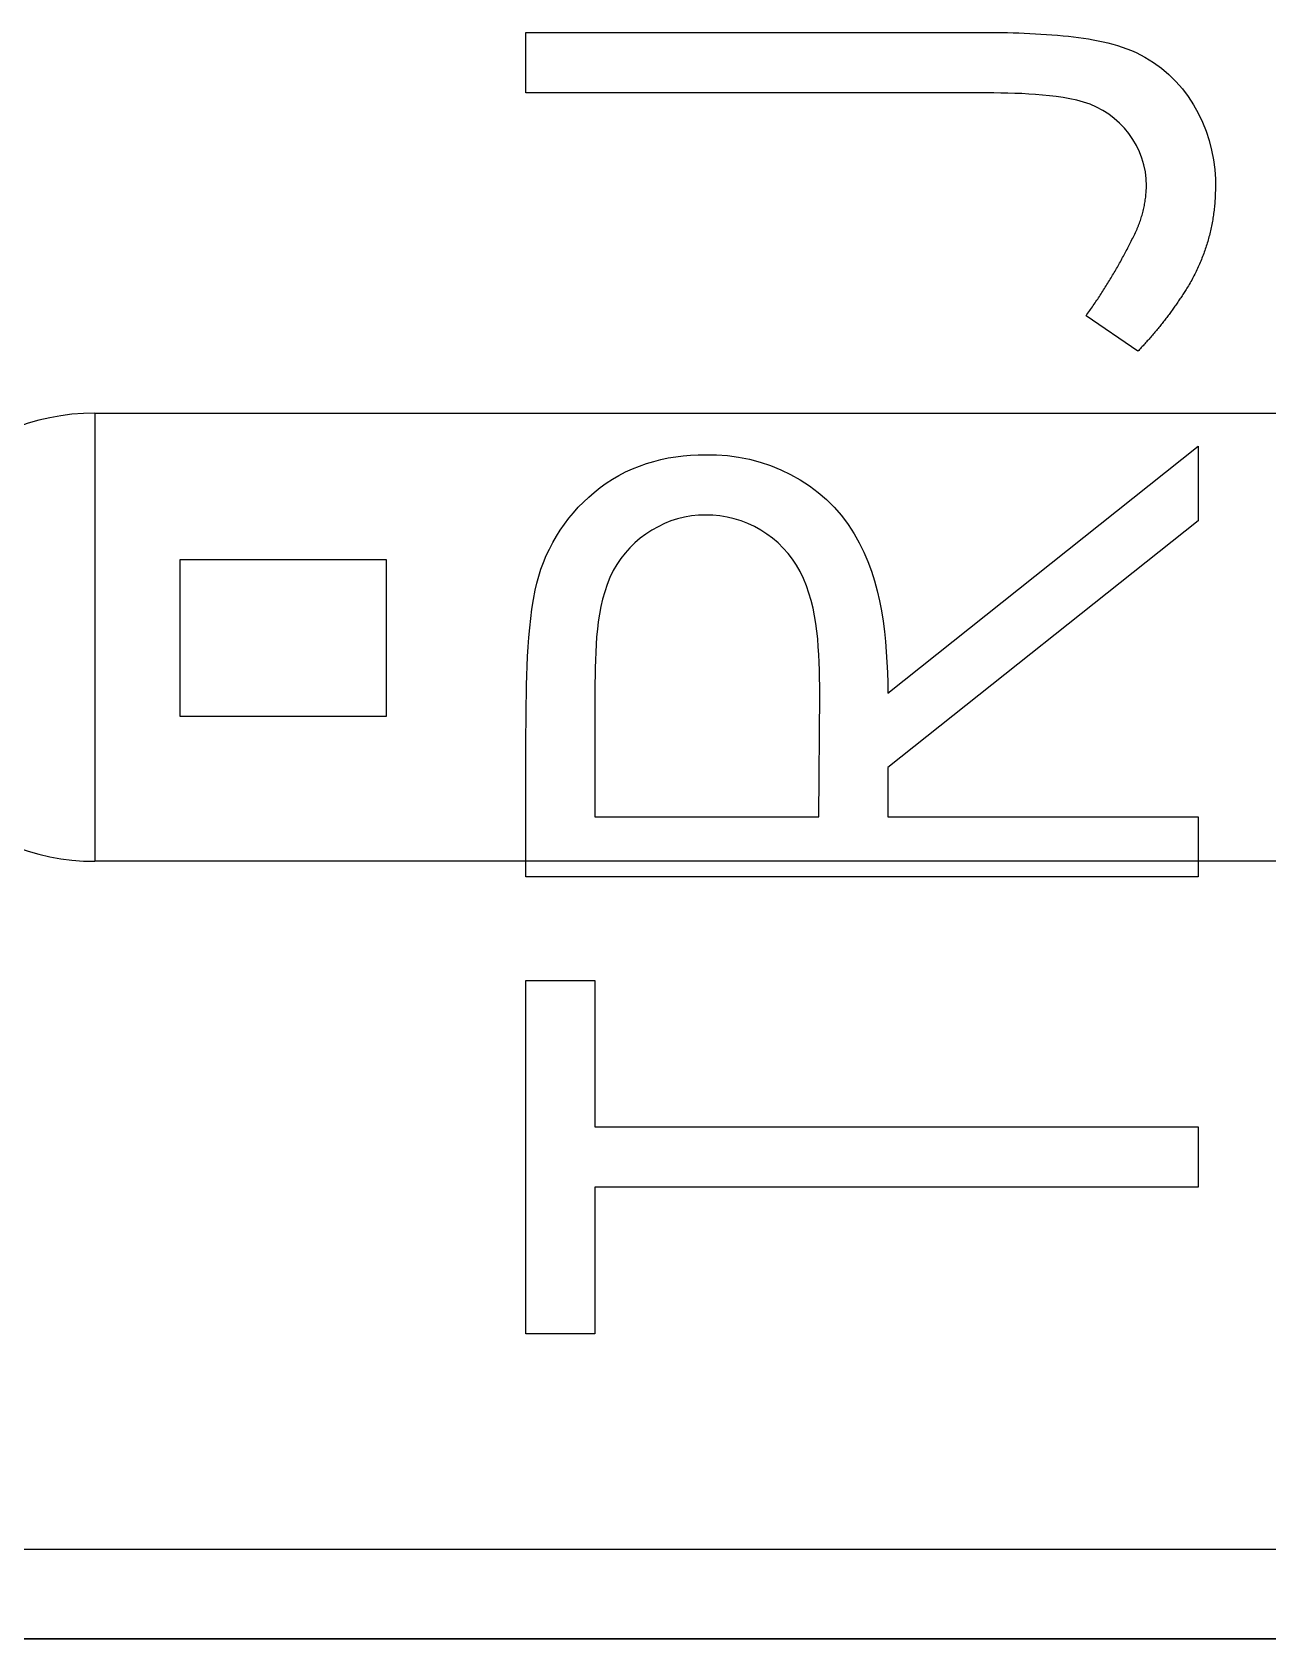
# Model space of a CAD drawing. Header units: millimetres. Extents: x -26.5 to 28.9, y -30 to 30.
# Drawn here: x 12.16 to 14.917, y 7.8 to 11.385 of the extents above; entities that cross this region are included whole.
import ezdxf

# ---------------------------------------------------------------- set-up
doc = ezdxf.new("R2010")
doc.units = ezdxf.units.MM
doc.layers.add('Feature', color=7, linetype='CONTINUOUS')

msp = doc.modelspace()

# ---------------------------------------------------------------- linework, layer by layer
at = {"layer": 'Feature'}
for p, q in [((13.2615, 11.25, 15.1), (13.2615, 11.3846, 15.1)), ((13.2615, 11.3846, 15.1), (14.2745, 11.3846, 15.1)), ((13.2615, 11.25, 15.1), (13.2615, 11.3846, 15.1)), ((13.2615, 11.25, 15.09), (13.2615, 11.3846, 15.09)), ((13.2615, 11.3846, 15.09), (13.2615, 11.3846, 15.1)), ((13.2615, 11.3846, 15.1), (14.2745, 11.3846, 15.1)), ((13.2615, 11.3846, 15.09), (13.2615, 11.3846, 15.1)), ((13.2615, 11.3846, 15.09), (14.2745, 11.3846, 15.09)), ((13.2615, 11.3846, 15.09), (14.2745, 11.3846, 15.09)), ((13.2615, 11.25, 15.09), (13.2615, 11.3846, 15.09)), ((14.2745, 11.3846, 15.09), (14.2745, 11.3846, 15.1)), ((14.2745, 11.3846, 15.09), (14.2745, 11.3846, 15.1)), ((14.2594, 11.25, 15.1), (13.2615, 11.25, 15.1)), ((14.2594, 11.25, 15.1), (13.2615, 11.25, 15.1)), ((14.2594, 11.25, 15.09), (13.2615, 11.25, 15.09)), ((13.2615, 11.25, 15.09), (13.2615, 11.25, 15.1)), ((13.2615, 11.25, 15.09), (13.2615, 11.25, 15.1)), ((14.2594, 11.25, 15.09), (13.2615, 11.25, 15.09)), ((14.2594, 11.25, 15.09), (14.2594, 11.25, 15.1)), ((14.2594, 11.25, 15.09), (14.2594, 11.25, 15.1)), ((14.6462, 11.0424, 15.09), (14.6462, 11.0424, 15.1)), ((14.6462, 11.0424, 15.09), (14.6462, 11.0424, 15.1)), ((14.8, 11.0349, 15.09), (14.8, 11.0349, 15.1)), ((14.8, 11.0349, 15.09), (14.8, 11.0349, 15.1)), ((14.6245, 10.9441, 15.09), (14.6245, 10.9441, 15.1)), ((14.6245, 10.9441, 15.09), (14.6245, 10.9441, 15.1)), ((14.6269, 10.6731, 15.1), (14.5115, 10.7524, 15.1)), ((14.6269, 10.6731, 15.1), (14.5115, 10.7524, 15.1)), ((14.6269, 10.6731, 15.09), (14.5115, 10.7524, 15.09)), ((14.5115, 10.7524, 15.09), (14.5115, 10.7524, 15.1)), ((14.5115, 10.7524, 15.09), (14.5115, 10.7524, 15.1)), ((14.6269, 10.6731, 15.09), (14.5115, 10.7524, 15.09)), ((14.6269, 10.6731, 15.09), (14.6269, 10.6731, 15.1)), ((14.6269, 10.6731, 15.09), (14.6269, 10.6731, 15.1)), ((12.3, 10.535, 1.95), (20.3, 10.535, 1.95)), ((12.3, 10.535, 1.95), (12.3, 9.535, 1.95)), ((12.3, 10.535, 1.95), (20.3, 10.535, 1.95)), ((12.3, 10.535, 1.95), (12.3, 9.535, 1.95)), ((13.6627, 10.4423, 15.09), (13.6627, 10.4423, 15.1)), ((13.6627, 10.4423, 15.09), (13.6627, 10.4423, 15.1)), ((14.0692, 9.91046, 15.1), (14.7615, 10.4615, 15.1)), ((14.0692, 9.91046, 15.1), (14.7615, 10.4615, 15.1)), ((14.0692, 9.91046, 15.09), (14.7615, 10.4615, 15.09)), ((14.0692, 9.91046, 15.09), (14.7615, 10.4615, 15.09)), ((14.7615, 10.4615, 15.1), (14.7615, 10.2951, 15.1)), ((14.7615, 10.4615, 15.09), (14.7615, 10.4615, 15.1)), ((14.7615, 10.4615, 15.1), (14.7615, 10.2951, 15.1)), ((14.7615, 10.4615, 15.09), (14.7615, 10.4615, 15.1)), ((14.7615, 10.4615, 15.09), (14.7615, 10.2951, 15.09)), ((14.7615, 10.4615, 15.09), (14.7615, 10.2951, 15.09)), ((13.6624, 10.3077, 15.09), (13.6624, 10.3077, 15.1)), ((13.6624, 10.3077, 15.09), (13.6624, 10.3077, 15.1)), ((14.7615, 10.2951, 15.1), (14.0692, 9.74399, 15.1)), ((14.7615, 10.2951, 15.1), (14.0692, 9.74399, 15.1)), ((14.7615, 10.2951, 15.09), (14.0692, 9.74399, 15.09)), ((14.7615, 10.2951, 15.09), (14.0692, 9.74399, 15.09)), ((14.7615, 10.2951, 15.09), (14.7615, 10.2951, 15.1)), ((14.7615, 10.2951, 15.09), (14.7615, 10.2951, 15.1)), ((12.49, 10.2085, 1.95), (12.95, 10.2085, 1.95)), ((12.49, 10.2085, -0.45), (12.95, 10.2085, -0.45)), ((12.49, 10.2085, -0.45), (12.49, 10.2085, 1.95)), ((12.49, 9.85847, 1.95), (12.49, 10.2085, 1.95)), ((12.49, 10.2085, -0.45), (12.49, 10.2085, 1.95)), ((12.49, 9.85847, -0.45), (12.49, 10.2085, -0.45)), ((12.49, 10.2085, -0.45), (12.95, 10.2085, -0.45)), ((12.49, 9.85847, -0.45), (12.49, 10.2085, -0.45)), ((12.49, 10.2085, 1.95), (12.95, 10.2085, 1.95)), ((12.49, 9.85847, 1.95), (12.49, 10.2085, 1.95)), ((12.95, 10.2085, -0.45), (12.95, 10.2085, 1.95)), ((12.95, 10.2085, 1.95), (12.95, 9.85847, 1.95)), ((12.95, 10.2085, -0.45), (12.95, 9.85847, -0.45)), ((12.95, 10.2085, -0.45), (12.95, 10.2085, 1.95)), ((12.95, 10.2085, -0.45), (12.95, 9.85847, -0.45)), ((12.95, 10.2085, 1.95), (12.95, 9.85847, 1.95)), ((13.282, 10.14, 15.09), (13.282, 10.14, 15.1)), ((13.282, 10.14, 15.09), (13.282, 10.14, 15.1)), ((13.4154, 9.91587, 15.09), (13.4154, 9.63462, 15.09)), ((13.4154, 9.91587, 15.1), (13.4154, 9.63462, 15.1)), ((13.4154, 9.91587, 15.09), (13.4154, 9.91587, 15.1)), ((13.4154, 9.91587, 15.09), (13.4154, 9.63462, 15.09)), ((13.4154, 9.91587, 15.09), (13.4154, 9.91587, 15.1)), ((13.4154, 9.91587, 15.1), (13.4154, 9.63462, 15.1)), ((13.9154, 9.63462, 15.09), (13.9175, 9.90925, 15.09)), ((13.9154, 9.63462, 15.1), (13.9175, 9.90925, 15.1)), ((13.9154, 9.63462, 15.09), (13.9175, 9.90925, 15.09)), ((13.9154, 9.63462, 15.1), (13.9175, 9.90925, 15.1)), ((13.9175, 9.90925, 15.09), (13.9175, 9.90925, 15.1)), ((13.9175, 9.90925, 15.09), (13.9175, 9.90925, 15.1)), ((14.0692, 9.91046, 15.09), (14.0692, 9.91046, 15.1)), ((14.0692, 9.91046, 15.09), (14.0692, 9.91046, 15.1)), ((12.95, 9.85847, 1.95), (12.49, 9.85847, 1.95)), ((12.49, 9.85847, -0.45), (12.49, 9.85847, 1.95)), ((12.95, 9.85847, -0.45), (12.49, 9.85847, -0.45)), ((12.49, 9.85847, -0.45), (12.49, 9.85847, 1.95)), ((12.95, 9.85847, -0.45), (12.49, 9.85847, -0.45)), ((12.95, 9.85847, 1.95), (12.49, 9.85847, 1.95)), ((12.95, 9.85847, -0.45), (12.95, 9.85847, 1.95)), ((12.95, 9.85847, -0.45), (12.95, 9.85847, 1.95)), ((13.2615, 9.5, 15.1), (13.2615, 9.80018, 15.1)), ((13.2615, 9.5, 15.1), (13.2615, 9.80018, 15.1)), ((13.2615, 9.5, 15.09), (13.2615, 9.80018, 15.09)), ((13.2615, 9.80018, 15.09), (13.2615, 9.80018, 15.1)), ((13.2615, 9.80018, 15.09), (13.2615, 9.80018, 15.1)), ((13.2615, 9.5, 15.09), (13.2615, 9.80018, 15.09)), ((14.0692, 9.74399, 15.1), (14.0692, 9.63462, 15.1)), ((14.0692, 9.74399, 15.09), (14.0692, 9.74399, 15.1)), ((14.0692, 9.74399, 15.1), (14.0692, 9.63462, 15.1)), ((14.0692, 9.74399, 15.09), (14.0692, 9.74399, 15.1)), ((14.0692, 9.74399, 15.09), (14.0692, 9.63462, 15.09)), ((14.0692, 9.74399, 15.09), (14.0692, 9.63462, 15.09)), ((13.4154, 9.63462, 15.09), (13.9154, 9.63462, 15.09)), ((13.4154, 9.63462, 15.09), (13.4154, 9.63462, 15.1)), ((13.4154, 9.63462, 15.1), (13.9154, 9.63462, 15.1)), ((13.4154, 9.63462, 15.09), (13.4154, 9.63462, 15.1)), ((13.4154, 9.63462, 15.09), (13.9154, 9.63462, 15.09)), ((13.4154, 9.63462, 15.1), (13.9154, 9.63462, 15.1)), ((13.9154, 9.63462, 15.09), (13.9154, 9.63462, 15.1)), ((13.9154, 9.63462, 15.09), (13.9154, 9.63462, 15.1)), ((14.0692, 9.63462, 15.1), (14.7615, 9.63462, 15.1)), ((14.0692, 9.63462, 15.09), (14.0692, 9.63462, 15.1)), ((14.0692, 9.63462, 15.1), (14.7615, 9.63462, 15.1)), ((14.0692, 9.63462, 15.09), (14.0692, 9.63462, 15.1)), ((14.0692, 9.63462, 15.09), (14.7615, 9.63462, 15.09)), ((14.0692, 9.63462, 15.09), (14.7615, 9.63462, 15.09)), ((14.7615, 9.63462, 15.1), (14.7615, 9.5, 15.1)), ((14.7615, 9.63462, 15.09), (14.7615, 9.63462, 15.1)), ((14.7615, 9.63462, 15.1), (14.7615, 9.5, 15.1)), ((14.7615, 9.63462, 15.09), (14.7615, 9.63462, 15.1)), ((14.7615, 9.63462, 15.09), (14.7615, 9.5, 15.09)), ((14.7615, 9.63462, 15.09), (14.7615, 9.5, 15.09)), ((20.3, 9.535, 1.95), (12.3, 9.535, 1.95)), ((20.3, 9.535, 1.95), (12.3, 9.535, 1.95)), ((14.7615, 9.5, 15.1), (13.2615, 9.5, 15.1)), ((14.7615, 9.5, 15.1), (13.2615, 9.5, 15.1)), ((14.7615, 9.5, 15.09), (13.2615, 9.5, 15.09)), ((13.2615, 9.5, 15.09), (13.2615, 9.5, 15.1)), ((13.2615, 9.5, 15.09), (13.2615, 9.5, 15.1)), ((14.7615, 9.5, 15.09), (13.2615, 9.5, 15.09)), ((14.7615, 9.5, 15.09), (14.7615, 9.5, 15.1)), ((14.7615, 9.5, 15.09), (14.7615, 9.5, 15.1)), ((13.2615, 8.48077, 15.1), (13.2615, 9.26923, 15.1)), ((13.2615, 9.26923, 15.1), (13.4154, 9.26923, 15.1)), ((13.2615, 8.48077, 15.1), (13.2615, 9.26923, 15.1)), ((13.2615, 8.48077, 15.09), (13.2615, 9.26923, 15.09)), ((13.2615, 9.26923, 15.09), (13.2615, 9.26923, 15.1)), ((13.2615, 9.26923, 15.1), (13.4154, 9.26923, 15.1)), ((13.2615, 9.26923, 15.09), (13.2615, 9.26923, 15.1)), ((13.2615, 9.26923, 15.09), (13.4154, 9.26923, 15.09)), ((13.2615, 9.26923, 15.09), (13.4154, 9.26923, 15.09)), ((13.2615, 8.48077, 15.09), (13.2615, 9.26923, 15.09)), ((13.4154, 9.26923, 15.1), (13.4154, 8.94231, 15.1)), ((13.4154, 9.26923, 15.09), (13.4154, 9.26923, 15.1)), ((13.4154, 9.26923, 15.1), (13.4154, 8.94231, 15.1)), ((13.4154, 9.26923, 15.09), (13.4154, 9.26923, 15.1)), ((13.4154, 9.26923, 15.09), (13.4154, 8.94231, 15.09)), ((13.4154, 9.26923, 15.09), (13.4154, 8.94231, 15.09)), ((13.4154, 8.94231, 15.1), (14.7615, 8.94231, 15.1)), ((13.4154, 8.94231, 15.09), (13.4154, 8.94231, 15.1)), ((13.4154, 8.94231, 15.1), (14.7615, 8.94231, 15.1)), ((13.4154, 8.94231, 15.09), (13.4154, 8.94231, 15.1)), ((13.4154, 8.94231, 15.09), (14.7615, 8.94231, 15.09)), ((13.4154, 8.94231, 15.09), (14.7615, 8.94231, 15.09)), ((14.7615, 8.94231, 15.1), (14.7615, 8.80769, 15.1)), ((14.7615, 8.94231, 15.09), (14.7615, 8.94231, 15.1)), ((14.7615, 8.94231, 15.1), (14.7615, 8.80769, 15.1)), ((14.7615, 8.94231, 15.09), (14.7615, 8.94231, 15.1)), ((14.7615, 8.94231, 15.09), (14.7615, 8.80769, 15.09)), ((14.7615, 8.94231, 15.09), (14.7615, 8.80769, 15.09)), ((14.7615, 8.80769, 15.1), (13.4154, 8.80769, 15.1)), ((13.4154, 8.80769, 15.1), (13.4154, 8.48077, 15.1)), ((13.4154, 8.80769, 15.1), (13.4154, 8.48077, 15.1)), ((13.4154, 8.80769, 15.09), (13.4154, 8.80769, 15.1)), ((13.4154, 8.80769, 15.09), (13.4154, 8.48077, 15.09)), ((14.7615, 8.80769, 15.1), (13.4154, 8.80769, 15.1)), ((14.7615, 8.80769, 15.09), (13.4154, 8.80769, 15.09)), ((13.4154, 8.80769, 15.09), (13.4154, 8.80769, 15.1)), ((13.4154, 8.80769, 15.09), (13.4154, 8.48077, 15.09)), ((14.7615, 8.80769, 15.09), (13.4154, 8.80769, 15.09)), ((14.7615, 8.80769, 15.09), (14.7615, 8.80769, 15.1)), ((14.7615, 8.80769, 15.09), (14.7615, 8.80769, 15.1)), ((13.4154, 8.48077, 15.1), (13.2615, 8.48077, 15.1)), ((13.4154, 8.48077, 15.1), (13.2615, 8.48077, 15.1)), ((13.4154, 8.48077, 15.09), (13.2615, 8.48077, 15.09)), ((13.2615, 8.48077, 15.09), (13.2615, 8.48077, 15.1)), ((13.2615, 8.48077, 15.09), (13.2615, 8.48077, 15.1)), ((13.4154, 8.48077, 15.09), (13.2615, 8.48077, 15.09)), ((13.4154, 8.48077, 15.09), (13.4154, 8.48077, 15.1)), ((13.4154, 8.48077, 15.09), (13.4154, 8.48077, 15.1)), ((6.15, 8, 15.1), (27.1, 8, 15.1)), ((6.15, 8, 15.1), (27.1, 8, 15.1)), ((27.1, 7.8, 14.9), (6.15, 7.8, 14.9)), ((27.1, 7.8, 14.9), (6.15, 7.8, 14.9)), ((11.85, 7.8, 1.95), (27.1, 7.8, 1.95)), ((11.85, 7.8, 1.95), (27.1, 7.8, 1.95))]:
    msp.add_line(p, q, dxfattribs=at)
msp.add_arc((12.3, 10.035, 1.95), 0.5, 90, -90, dxfattribs=at)
msp.add_arc((12.3, 10.035, 1.95), 0.5, 90, -90, dxfattribs=at)
for points, degree, knots in [([(14.2745, 11.3846, 15.1), (14.3406, 11.3852, 15.1), (14.4066, 11.3823, 15.1), (14.4725, 11.3759, 15.1), (14.5311, 11.369, 15.1), (14.5912, 11.3595, 15.1), (14.6429, 11.329, 15.1), (14.7472, 11.2719, 15.1), (14.8037, 11.1513, 15.1), (14.8, 11.0349, 15.1)], 3, [0, 0, 0, 0, 0.272995, 0.272995, 0.272995, 0.518002, 0.518002, 0.518002, 1, 1, 1, 1]), ([(14.2745, 11.3846, 15.1), (14.3406, 11.3852, 15.1), (14.4066, 11.3823, 15.1), (14.4725, 11.3759, 15.1), (14.5311, 11.369, 15.1), (14.5912, 11.3595, 15.1), (14.6429, 11.329, 15.1), (14.7472, 11.2719, 15.1), (14.8037, 11.1513, 15.1), (14.8, 11.0349, 15.1)], 3, [0, 0, 0, 0, 0.272995, 0.272995, 0.272995, 0.518002, 0.518002, 0.518002, 1, 1, 1, 1]), ([(14.2745, 11.3846, 15.09), (14.3406, 11.3852, 15.09), (14.4066, 11.3823, 15.09), (14.4725, 11.3759, 15.09), (14.5311, 11.369, 15.09), (14.5912, 11.3595, 15.09), (14.6429, 11.329, 15.09), (14.7472, 11.2719, 15.09), (14.8037, 11.1513, 15.09), (14.8, 11.0349, 15.09)], 3, [0, 0, 0, 0, 0.272995, 0.272995, 0.272995, 0.518002, 0.518002, 0.518002, 1, 1, 1, 1]), ([(14.2745, 11.3846, 15.09), (14.3406, 11.3852, 15.09), (14.4066, 11.3823, 15.09), (14.4725, 11.3759, 15.09), (14.5311, 11.369, 15.09), (14.5912, 11.3595, 15.09), (14.6429, 11.329, 15.09), (14.7472, 11.2719, 15.09), (14.8037, 11.1513, 15.09), (14.8, 11.0349, 15.09)], 3, [0, 0, 0, 0, 0.272995, 0.272995, 0.272995, 0.518002, 0.518002, 0.518002, 1, 1, 1, 1]), ([(14.6462, 11.0424, 15.1), (14.6477, 11.1269, 15.1), (14.5864, 11.2059, 15.1), (14.5058, 11.2293, 15.1), (14.4257, 11.2506, 15.1), (14.3417, 11.2487, 15.1), (14.2594, 11.25, 15.1)], 3, [0, 0, 0, 0, 0.502125, 0.502125, 0.502125, 1, 1, 1, 1]), ([(14.6462, 11.0424, 15.1), (14.6477, 11.1269, 15.1), (14.5864, 11.2059, 15.1), (14.5058, 11.2293, 15.1), (14.4257, 11.2506, 15.1), (14.3417, 11.2487, 15.1), (14.2594, 11.25, 15.1)], 3, [0, 0, 0, 0, 0.502125, 0.502125, 0.502125, 1, 1, 1, 1]), ([(14.6462, 11.0424, 15.09), (14.6477, 11.1269, 15.09), (14.5864, 11.2059, 15.09), (14.5058, 11.2293, 15.09), (14.4257, 11.2506, 15.09), (14.3417, 11.2487, 15.09), (14.2594, 11.25, 15.09)], 3, [0, 0, 0, 0, 0.502125, 0.502125, 0.502125, 1, 1, 1, 1]), ([(14.6462, 11.0424, 15.09), (14.6477, 11.1269, 15.09), (14.5864, 11.2059, 15.09), (14.5058, 11.2293, 15.09), (14.4257, 11.2506, 15.09), (14.3417, 11.2487, 15.09), (14.2594, 11.25, 15.09)], 3, [0, 0, 0, 0, 0.502125, 0.502125, 0.502125, 1, 1, 1, 1]), ([(14.8, 11.0349, 15.1), (14.7986, 10.9183, 15.1), (14.739, 10.8179, 15.1), (14.6907, 10.7396, 15.1), (14.6269, 10.6731, 15.1)], 2, [0, 0, 0, 0.554081, 0.554081, 1, 1, 1]), ([(14.8, 11.0349, 15.1), (14.7986, 10.9183, 15.1), (14.739, 10.8179, 15.1), (14.6907, 10.7396, 15.1), (14.6269, 10.6731, 15.1)], 2, [0, 0, 0, 0.554081, 0.554081, 1, 1, 1]), ([(14.8, 11.0349, 15.09), (14.7986, 10.9183, 15.09), (14.739, 10.8179, 15.09), (14.6907, 10.7396, 15.09), (14.6269, 10.6731, 15.09)], 2, [0, 0, 0, 0.554081, 0.554081, 1, 1, 1]), ([(14.8, 11.0349, 15.09), (14.7986, 10.9183, 15.09), (14.739, 10.8179, 15.09), (14.6907, 10.7396, 15.09), (14.6269, 10.6731, 15.09)], 2, [0, 0, 0, 0.554081, 0.554081, 1, 1, 1]), ([(13.282, 10.14, 15.1), (13.3005, 10.2246, 15.1), (13.3466, 10.3035, 15.1), (13.4142, 10.3582, 15.1), (13.4825, 10.4166, 15.1), (13.5737, 10.4434, 15.1), (13.6627, 10.4423, 15.1)], 3, [0, 0, 0, 0, 0.492352, 0.492352, 0.492352, 1, 1, 1, 1]), ([(13.282, 10.14, 15.1), (13.3005, 10.2246, 15.1), (13.3466, 10.3035, 15.1), (13.4142, 10.3582, 15.1), (13.4825, 10.4166, 15.1), (13.5737, 10.4434, 15.1), (13.6627, 10.4423, 15.1)], 3, [0, 0, 0, 0, 0.492352, 0.492352, 0.492352, 1, 1, 1, 1]), ([(13.282, 10.14, 15.09), (13.3005, 10.2246, 15.09), (13.3466, 10.3035, 15.09), (13.4142, 10.3582, 15.09), (13.4825, 10.4166, 15.09), (13.5737, 10.4434, 15.09), (13.6627, 10.4423, 15.09)], 3, [0, 0, 0, 0, 0.492352, 0.492352, 0.492352, 1, 1, 1, 1]), ([(13.282, 10.14, 15.09), (13.3005, 10.2246, 15.09), (13.3466, 10.3035, 15.09), (13.4142, 10.3582, 15.09), (13.4825, 10.4166, 15.09), (13.5737, 10.4434, 15.09), (13.6627, 10.4423, 15.09)], 3, [0, 0, 0, 0, 0.492352, 0.492352, 0.492352, 1, 1, 1, 1]), ([(13.6627, 10.4423, 15.1), (13.7936, 10.4455, 15.1), (13.9272, 10.3806, 15.1), (13.9938, 10.2656, 15.1), (14.0581, 10.1595, 15.1), (14.0677, 10.0316, 15.1), (14.0692, 9.91046, 15.1)], 3, [0, 0, 0, 0, 0.516689, 0.516689, 0.516689, 1, 1, 1, 1]), ([(13.6627, 10.4423, 15.1), (13.7936, 10.4455, 15.1), (13.9272, 10.3806, 15.1), (13.9938, 10.2656, 15.1), (14.0581, 10.1595, 15.1), (14.0677, 10.0316, 15.1), (14.0692, 9.91046, 15.1)], 3, [0, 0, 0, 0, 0.516689, 0.516689, 0.516689, 1, 1, 1, 1]), ([(13.6627, 10.4423, 15.09), (13.7936, 10.4455, 15.09), (13.9272, 10.3806, 15.09), (13.9938, 10.2656, 15.09), (14.0581, 10.1595, 15.09), (14.0677, 10.0316, 15.09), (14.0692, 9.91046, 15.09)], 3, [0, 0, 0, 0, 0.516689, 0.516689, 0.516689, 1, 1, 1, 1]), ([(13.6627, 10.4423, 15.09), (13.7936, 10.4455, 15.09), (13.9272, 10.3806, 15.09), (13.9938, 10.2656, 15.09), (14.0581, 10.1595, 15.09), (14.0677, 10.0316, 15.09), (14.0692, 9.91046, 15.09)], 3, [0, 0, 0, 0, 0.516689, 0.516689, 0.516689, 1, 1, 1, 1]), ([(13.6624, 10.3077, 15.09), (13.5777, 10.309, 15.09), (13.4966, 10.2576, 15.09), (13.4566, 10.1839, 15.09), (13.4149, 10.1014, 15.09), (13.4174, 10.0059, 15.09), (13.4154, 9.91587, 15.09)], 3, [0, 0, 0, 0, 0.479169, 0.479169, 0.479169, 1, 1, 1, 1]), ([(13.6624, 10.3077, 15.1), (13.5777, 10.309, 15.1), (13.4966, 10.2576, 15.1), (13.4566, 10.1839, 15.1), (13.4149, 10.1014, 15.1), (13.4174, 10.0059, 15.1), (13.4154, 9.91587, 15.1)], 3, [0, 0, 0, 0, 0.479169, 0.479169, 0.479169, 1, 1, 1, 1]), ([(13.6624, 10.3077, 15.09), (13.5777, 10.309, 15.09), (13.4966, 10.2576, 15.09), (13.4566, 10.1839, 15.09), (13.4149, 10.1014, 15.09), (13.4174, 10.0059, 15.09), (13.4154, 9.91587, 15.09)], 3, [0, 0, 0, 0, 0.479169, 0.479169, 0.479169, 1, 1, 1, 1]), ([(13.6624, 10.3077, 15.1), (13.5777, 10.309, 15.1), (13.4966, 10.2576, 15.1), (13.4566, 10.1839, 15.1), (13.4149, 10.1014, 15.1), (13.4174, 10.0059, 15.1), (13.4154, 9.91587, 15.1)], 3, [0, 0, 0, 0, 0.479169, 0.479169, 0.479169, 1, 1, 1, 1]), ([(13.9175, 9.90925, 15.09), (13.9155, 10.0009, 15.09), (13.9165, 10.098, 15.09), (13.8733, 10.1815, 15.09), (13.834, 10.2588, 15.09), (13.7489, 10.309, 15.09), (13.6624, 10.3077, 15.09)], 3, [0, 0, 0, 0, 0.518778, 0.518778, 0.518778, 1, 1, 1, 1]), ([(13.9175, 9.90925, 15.1), (13.9155, 10.0009, 15.1), (13.9165, 10.098, 15.1), (13.8733, 10.1815, 15.1), (13.834, 10.2588, 15.1), (13.7489, 10.309, 15.1), (13.6624, 10.3077, 15.1)], 3, [0, 0, 0, 0, 0.518778, 0.518778, 0.518778, 1, 1, 1, 1]), ([(13.9175, 9.90925, 15.09), (13.9155, 10.0009, 15.09), (13.9165, 10.098, 15.09), (13.8733, 10.1815, 15.09), (13.834, 10.2588, 15.09), (13.7489, 10.309, 15.09), (13.6624, 10.3077, 15.09)], 3, [0, 0, 0, 0, 0.518778, 0.518778, 0.518778, 1, 1, 1, 1]), ([(13.9175, 9.90925, 15.1), (13.9155, 10.0009, 15.1), (13.9165, 10.098, 15.1), (13.8733, 10.1815, 15.1), (13.834, 10.2588, 15.1), (13.7489, 10.309, 15.1), (13.6624, 10.3077, 15.1)], 3, [0, 0, 0, 0, 0.518778, 0.518778, 0.518778, 1, 1, 1, 1])]:
    msp.add_open_spline(points, degree=degree, knots=knots, dxfattribs=at)
for points, degree in [([(14.6245, 10.9441, 15.1), (14.6452, 10.9911, 15.1), (14.6462, 11.0424, 15.1)], 2), ([(14.6245, 10.9441, 15.1), (14.6452, 10.9911, 15.1), (14.6462, 11.0424, 15.1)], 2), ([(14.6245, 10.9441, 15.09), (14.6452, 10.9911, 15.09), (14.6462, 11.0424, 15.09)], 2), ([(14.6245, 10.9441, 15.09), (14.6452, 10.9911, 15.09), (14.6462, 11.0424, 15.09)], 2), ([(14.5115, 10.7524, 15.1), (14.577, 10.8431, 15.1), (14.6245, 10.9441, 15.1)], 2), ([(14.5115, 10.7524, 15.1), (14.577, 10.8431, 15.1), (14.6245, 10.9441, 15.1)], 2), ([(14.5115, 10.7524, 15.09), (14.577, 10.8431, 15.09), (14.6245, 10.9441, 15.09)], 2), ([(14.5115, 10.7524, 15.09), (14.577, 10.8431, 15.09), (14.6245, 10.9441, 15.09)], 2), ([(13.2615, 9.80018, 15.1), (13.2629, 9.91356, 15.1), (13.261, 10.0282, 15.1), (13.282, 10.14, 15.1)], 3), ([(13.2615, 9.80018, 15.1), (13.2629, 9.91356, 15.1), (13.261, 10.0282, 15.1), (13.282, 10.14, 15.1)], 3), ([(13.2615, 9.80018, 15.09), (13.2629, 9.91356, 15.09), (13.261, 10.0282, 15.09), (13.282, 10.14, 15.09)], 3), ([(13.2615, 9.80018, 15.09), (13.2629, 9.91356, 15.09), (13.261, 10.0282, 15.09), (13.282, 10.14, 15.09)], 3)]:
    msp.add_open_spline(points, degree=degree, dxfattribs=at)

doc.saveas('drawing.dxf')
